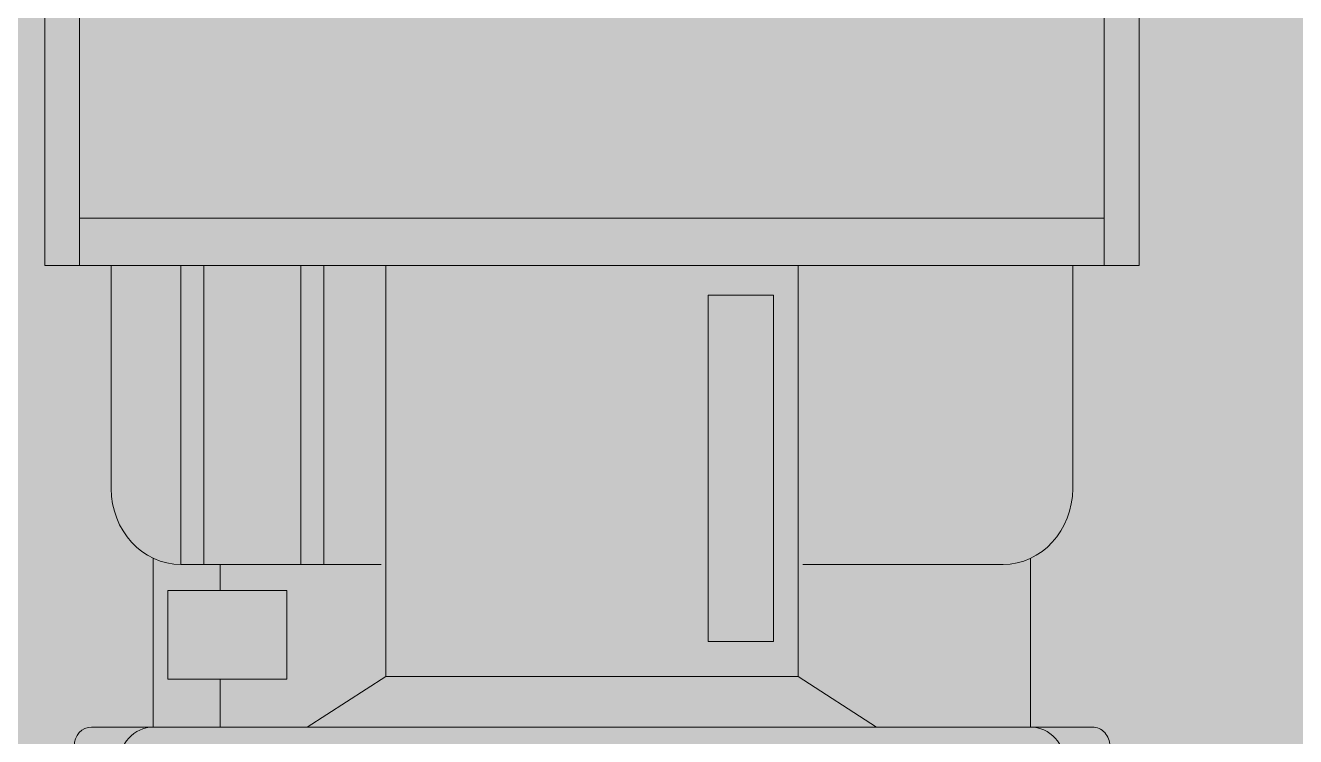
# Model space of a CAD drawing. Header units: millimetres. Extents: x -284281 to 1648660, y -821378 to -151356.
# Drawn here: x 204911 to 207813, y -201374 to -199750 of the extents above; entities that cross this region are included whole.
import ezdxf

# ---------------------------------------------------------------- set-up
doc = ezdxf.new("R2010")
doc.units = ezdxf.units.MM
doc.header["$MEASUREMENT"] = 0
doc.layers.add('Cars', color=7, linetype='Continuous')

# ---------------------------------------------------------------- blocks, each defined once
blk = doc.blocks.new('Truck Elev 02 16')
at = {"layer": 'Cars', "color": 25, "linetype": 'Continuous', "lineweight": 5, "true_color": 0x9a6861}
for p, q in [((-3393.4, 1250.1), (-15000.1, 1250.1)), ((-3393.4, -1250.1), (-3393.4, 1250.1)), ((-3393.4, 1170.6), (-15000.1, 1170.6)), ((-3501.1, -1170.6), (-3501.1, 1170.6)), ((-2339.3, 1143.4), (-2339.3, -1143.4)), ((-3393.4, 1098.4), (-2883.9, 1098.4)), ((-2339.3, 1002.3), (-2724.8, 1002.3)), ((-2710.7, 939.4), (-2710.7, 482)), ((-2454.7, 471.3), (-2339.3, 650.5)), ((-2454.7, 471.3), (-3393.4, 471.3)), ((-2454.7, -471.3), (-2454.7, 471.3)), ((-2535.1, 414.5), (-3325.6, 414.5)), ((-3325.6, 414.5), (-3325.6, 265.6)), ((-2535.1, 265.6), (-2535.1, 414.5)), ((-3325.6, 265.6), (-2535.1, 265.6)), ((-2454.7, -471.3), (-3393.4, -471.3)), ((-2710.7, -939.4), (-2710.7, -482)), ((-2454.7, -471.3), (-2339.3, -650.5)), ((-2710.7, -612.9), (-3393.4, -612.9)), ((-2710.7, -665.2), (-3393.4, -665.2)), ((-2448.6, -697.1), (-2651.5, -697.1)), ((-2651.5, -968.9), (-2651.5, -697.1)), ((-2448.6, -697.1), (-2448.6, -968.9)), ((-2651.5, -849.7), (-2710.7, -849.7)), ((-2448.6, -849.7), (-2339.3, -849.7)), ((-2710.7, -887.1), (-3393.4, -887.1)), ((-2710.7, -939.4), (-3393.4, -939.4)), ((-2448.6, -968.9), (-2651.5, -968.9)), ((-2339.3, -1002.3), (-2724.8, -1002.3)), ((-3393.4, -1098.4), (-2883.9, -1098.4)), ((-15000.1, -1170.6), (-3393.4, -1170.6)), ((-15000.1, -1250.1), (-3393.4, -1250.1))]:
    blk.add_line(p, q, dxfattribs=at)
for centre, major_axis, start_param, end_param in [((-2296, 1143.4), (43.3, 0), 1.570796, 3.141593), ((-2883.9, 939.4), (173.2, 0), 0, 1.570796), ((-2252.7, 1002.3), (86.6, 0), 1.570796, 3.141593), ((-2883.9, -939.4), (173.2, 0), 4.712389, 6.283185), ((-2252.7, -1002.3), (86.6, 0), 3.141593, 4.712389), ((-2296, -1143.4), (43.3, 0), 3.141593, 4.712389)]:
    blk.add_ellipse(centre, major_axis=major_axis, ratio=0.918295, start_param=start_param, end_param=end_param, dxfattribs=at)

msp = doc.modelspace()

# ---------------------------------------------------------------- hatches: boundary and pattern name
at = {"linetype": 'Continuous', "lineweight": 0, "true_color": 0x6f6f6f}
h = msp.add_hatch(color=8, dxfattribs=at)
h.paths.add_polyline_path([(141848.4421, -295062.57111), (269220.82107, -293826.86817), (269220.82107, -270902.73426), (268763.04853, -270902.73426), (254213.59981, -271040.57524), (254213.59981, -163437.63526), (153156.19977, -163437.63526), (153156.19977, -271040.57524), (153182.9625, -271040.57014), (153183.14559, -272000.51417, -0.4094273642), (149183.68145, -275935.04226), (141848.4421, -275935.04226)])
h.paths.add_polyline_path([(158435.58359, -260639.95299), (155145.58359, -260639.95299), (155145.58359, -248364.9528), (155145.58359, -243089.97435), (155145.58359, -242189.97435), (158435.58359, -242189.97435)], flags=0)
h.paths.add_polyline_path([(161503.43335, -171995.57011), (161503.43335, -193810.57122), (161503.43335, -230015.57011), (161503.43335, -260810.57129), (196775.04197, -260810.57129), (196775.04197, -222495.57011), (186955.54197, -222495.57011), (186955.54197, -218295.57011), (196754.55038, -218295.57011), (196754.55038, -208495.57004), (196754.55038, -204495.57011), (193355.54197, -204495.57011), (193355.54197, -195161.53481), (195576.03357, -195161.53481), (195576.03357, -189810.57129), (217850.06795, -189810.57129), (217850.06795, -262266.88531), (245610.04479, -262266.88531), (245610.04479, -253395.57129), (245626.03357, -253395.57129), (246426.03357, -253395.57129), (247826.03357, -253395.57129), (247826.03357, -248005.57129), (247826.03357, -246605.57129), (245626.03357, -246605.57129), (245610.04479, -246605.57129), (245610.04479, -171995.57011), (212806.27958, -171995.57011)], flags=0)
h.paths.add_polyline_path([(162737.04244, -269433.91257, -0.0903186603), (162858.77258, -268727.62319, -0.2014487277), (163912.63869, -267592.73981, -0.1042114453), (164718.00561, -267415.05524), (165317.97869, -267409.37112, -0.1040446075), (166125.35422, -267571.24421, -0.2382554567), (167284.25653, -268953.31764, -0.0551886218), (167336.83602, -269390.33428), (167338.93075, -269611.43843), (167351.04633, -270890.26697), (167092.5827, -271892.76052, -0.2679491924), (165370.08316, -272909.1243), (164770.11009, -272914.80843, -0.1937174639), (163379.25202, -272370.18517, -0.0705687558), (163028.66346, -271931.26196, -0.1316524976), (162751.25276, -270933.84526)], flags=0)
h.paths.add_polyline_path([(175327.75206, -275599.00212, -0.4157910988), (173316.98603, -273599.0311), (173316.98603, -273452.05237), (173330.48786, -267377.82411, -0.3805567013), (175316.98603, -265609.82626), (175394.71409, -265609.82626), (175394.71409, -270609.82626), (190394.71409, -270609.82626), (190394.71409, -265609.82626), (195356.19118, -265609.82626, -0.4142135624), (196856.19118, -267109.82626), (196856.19118, -273660.69924, -0.3455016121), (195137.28541, -275433.43196)], flags=0)
h.paths.add_polyline_path([(205510.09252, -271504.08297, -0.1344739343), (205230.94767, -270484.93746), (205230.94767, -268984.93746, -0.4142135624), (207230.94767, -266984.93746), (207830.94767, -266984.93746, -0.4142135624), (209830.94767, -268984.93746), (209830.94767, -270484.93746, -0.1288203455), (209574.03043, -271465.58136, -0.2709362909), (207830.94767, -272484.93746), (207230.94767, -272484.93746, -0.2649799965)], flags=0)
h.paths.add_polyline_path([(217862.68721, -273329.32486), (217869.94938, -267730.33623, -0.0985615086), (218100.71805, -266943.72092), (218117.68082, -266951.54513, -0.2588490016), (219955.479, -265605.82722), (219953.14148, -265587.29374), (220637.56856, -265587.29374), (220637.56856, -265687.29374), (220637.56856, -270687.29374), (250537.56856, -270687.29374), (250537.56856, -265687.29374), (252208.00356, -265687.29374), (254186.29382, -265687.29374), (254186.29382, -267687.29374), (254186.29382, -271062.25464, 0.001345761), (254186.3228, -271073.02067), (254197.20856, -273095.23292, -0.4142135624), (252208.00356, -275105.96997), (243484.53401, -275105.96997, -0.0051889555), (243431.43827, -275116.10287), (235447.992, -275196.19066), (220071.01237, -275253.23979, -0.3865533313), (217873.0891, -273475.38502, -0.0251892193)], flags=0)

# ---------------------------------------------------------------- block references
at = {"layer": 'Cars', "color": 7, "linetype": 'Continuous', "lineweight": 5, "zscale": 1000, "rotation": 269.9999999999999}
msp.add_blockref('Truck Elev 02 16', (206205.24418, -203691.28003), dxfattribs=at)

doc.saveas('drawing.dxf')
